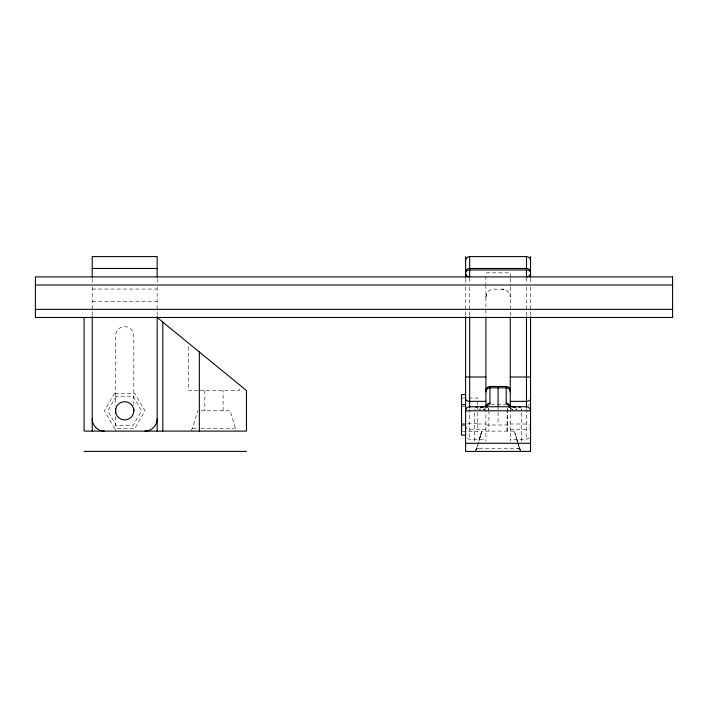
<?xml version="1.0" encoding="UTF-8"?>
<svg xmlns="http://www.w3.org/2000/svg" width="708" height="708" viewBox="0 0 708 708"><rect width="100%" height="100%" fill="white"/><g stroke="black" fill="none" stroke-linecap="round" stroke-linejoin="round"><path stroke-width="0.53" stroke-dasharray="3.54 2.66" d="M223.108 410.817L223.108 390.524M507.07 431.11L507.211 410.817L507.211 431.11M485.9 297.183L486.476 294.192L485.9 297.183A8.115 8.115 0 0 1 494.025 289.059L505.123 289.634L502.14 289.059A8.115 8.115 0 0 1 510.256 297.183M507.282 410.082L507.875 408.596A4.062 4.062 0 0 0 507.37 409.702L507.875 408.596M520.088 449.651L519.451 448.509L521.035 450.607L519.53 448.509L476.475 448.845L478.343 442.712M191.063 430.314L192.523 428.225L197.744 410.817L198.302 410.817M475.758 451.403L481.847 431.11L514.318 431.11L517.46 441.553L516.052 436.916M476.077 449.651L476.626 448.518L475.156 450.607M476.041 449.651L476.626 448.518M529.363 404.56L527.982 405.463M529.363 438.04L526.486 439.234L510.256 439.234M519.265 448.509L517.592 448.518M477.767 448.518L477.997 448.509M477.36 448.518L476.723 448.509L477.245 448.518M92.217 289.059L157.158 289.059M92.217 301.236L157.158 301.236M198.001 390.524L188.638 390.524L188.638 346.531M200.107 390.524L239.322 390.524L239.322 386.639M462.572 398.011L477.785 398.011L477.785 405.303M490.98 404.728L505.689 404.728M462.572 406.445L464.598 406.445M201.099 410.817L230.197 410.817L235.437 428.225L236.897 430.314M462.572 423.313L464.598 423.313M467.643 423.313L477.785 423.313M477.785 424.012L485.9 424.012M510.256 424.012L526.486 424.004L529.363 425.198M485.9 425.021L510.256 425.021M192.523 428.225L198.16 428.225M201.196 428.225L235.437 428.225M485.9 429.49L469.67 429.49A4.062 2.434 0 0 1 467.448 429.092M510.256 429.49L526.486 429.49A4.062 2.434 0 0 0 528.354 429.216M462.572 431.747L477.785 431.747L477.785 406.675M467.448 438.571L469.67 439.234L485.9 439.234M478.9 448.518L478.263 448.509M517.787 442.615L520.115 449.651L517.805 442.712M520.106 449.651L518.92 446.341M488.662 409.33L488.29 408.596L488.794 409.702A4.062 4.062 0 0 0 488.493 408.959L488.883 410.082M519.575 448.518L519.752 448.996M516.928 439.81L517.513 441.748M514.318 431.11L520.407 451.403M488.945 410.817L488.945 431.11M530.549 278.66L530.549 284.094M530.549 286.917L530.549 316.37M526.486 277.793L526.486 284.271M526.486 287.191L526.486 315.671M526.486 408.897L526.486 439.217M521.53 412.853L521.53 441.261M510.256 277.235L510.256 272.828L485.9 272.828L485.9 275.031M510.256 278.341L510.256 286.05M510.256 287.156L510.256 315.803M510.256 408.374L510.256 441.19M498.078 407.976L498.078 409.941M498.078 412.304L498.078 424.012M485.9 276.138L485.9 283.846M485.9 284.952L485.9 315.803M485.9 408.481L485.9 441.261M474.634 412.853L474.634 441.261M469.67 277.793L469.67 284.271M469.67 287.191L469.67 315.671M469.67 408.923L469.67 439.217M465.607 278.66L465.607 284.094M465.607 286.917L465.607 316.37M204.842 390.524L204.851 410.817M157.158 278.704L157.158 284.271M157.158 286.864L157.158 315.759M133.821 405.303L133.821 335.734A9.133 9.133 0 0 0 124.688 326.6A9.133 9.133 0 0 0 115.554 335.734L115.554 405.649M115.554 416.516L115.554 431.278M92.217 278.704L92.217 284.271M92.217 286.864L92.217 315.618M513.132 409.844A41.179 5.903 0 0 1 510.645 408.481M485.051 408.587A41.427 6.815 0 0 1 483.06 409.693M513.096 409.693A41.427 6.815 0 0 1 510.645 408.127M516.504 408.959A4.062 3.398 -90 0 1 516.751 409.702M474.741 409.702A4.062 2.929 -90 0 1 474.962 408.959M479.431 409.702A4.062 3.398 90 0 1 479.679 408.959M485.042 408.879A41.179 5.903 0 0 1 483.033 409.844M479.989 409.596A4.062 3.434 77.9 0 1 480.21 408.826M515.946 408.826A4.062 3.434 -77.9 0 1 516.176 409.596M515.893 408.799A4.062 3.434 -76 0 1 516.123 409.578M480.042 409.578A4.062 3.434 76 0 1 480.263 408.799M480.095 436.916L479.236 439.81L481.847 431.11L478.635 441.748L480.095 436.916M114.546 393.25L104.395 410.817L114.546 428.393L134.839 428.393L144.981 410.817L134.839 393.25L114.546 393.25M116.254 396.206L107.82 410.817L116.254 425.428L133.122 425.428L141.565 410.817L133.122 396.206L116.254 396.206M521.415 409.702A4.062 2.929 -90 0 0 521.203 408.959A4.062 2.929 90 0 1 521.415 409.702"/><path stroke-width="1.06" d="M480.812 407.427A4.062 3.398 90 0 1 482.67 406.764L483.44 406.719A45.383 6.797 0 0 0 489.945 403.197L489.963 386.488L506.193 386.471A4.062 4.062 0 0 1 510.256 390.524M465.607 260.65A4.062 4.062 0 0 1 469.67 256.597L526.486 256.597A4.062 4.062 0 0 1 530.549 260.65M92.217 268.482L157.158 268.482M35.4 285.005L672.6 285.005M35.4 309.352L672.6 309.352M465.625 377.001L485.9 377.001M510.256 377.001L530.531 377.001M465.607 394.586L461.554 394.586L461.554 435.172L465.607 435.172M485.9 401.348L469.67 401.348A4.062 2.434 0 0 1 465.607 398.914M510.256 401.348L526.486 401.348A4.062 2.434 0 0 0 530.549 398.914M461.554 404.728L465.607 404.728M461.554 425.021L465.607 425.021M465.607 443.288L530.549 443.288M84.102 451.403L246.446 451.403M506.193 386.488L506.193 403.197A45.383 6.797 0 0 0 512.725 406.719L513.495 406.764A4.062 3.398 -90 0 1 515.344 407.427M512.725 406.719L512.769 406.719A4.062 3.434 -76 0 1 514.999 407.489M157.158 317.476L246.446 390.524L246.446 431.11L84.102 431.11L84.102 317.476M530.549 256.597L530.549 277.412M530.549 316.626L530.549 451.403L465.607 451.403L465.607 316.626M526.486 256.597L526.486 276.89A4.062 4.062 0 0 0 530.549 272.828A4.062 2.867 0 0 0 526.486 269.96L469.67 269.96A4.062 2.867 0 0 0 465.607 272.828A4.062 4.062 0 0 0 469.67 276.89L469.67 256.597M526.486 316.768L526.486 407.843M510.256 316.865L510.256 406.25M498.078 386.471L498.078 406.764M485.9 316.865L485.9 406.365M469.67 316.768L469.67 407.843M465.607 256.597L465.607 277.412M199.355 352L199.355 431.11M162.805 322.087L162.805 431.11M157.158 277.2L157.158 256.597L92.217 256.597L92.217 277.2M157.158 316.626L157.158 431.11M133.821 408.613L133.821 410.817A9.133 9.133 0 0 1 120.121 418.729A9.133 9.133 0 0 1 120.121 402.914A9.133 9.133 0 0 1 133.821 410.817M115.554 408.613L115.554 413.242M92.217 316.626L92.217 431.11M485.9 390.524A4.062 4.062 0 0 1 489.963 386.471M485.9 391.851A4.062 4.009 0 0 1 489.963 387.842L506.193 387.842A4.062 4.009 0 0 1 510.256 391.851M481.157 407.489A4.062 3.434 76 0 1 483.44 406.719M486.06 406.1A4.062 4.009 0 0 1 489.963 403.197M506.193 403.197A4.062 4.009 0 0 1 510.096 406.1M486.361 389.683A4.062 4.027 0 0 1 486.812 388.993M509.344 388.993A4.062 4.027 0 0 1 509.804 389.683M518.601 406.764A4.062 2.929 -90 0 1 520.203 407.427M475.962 407.427A4.062 2.929 -90 0 1 477.564 406.764M484.892 406.764A4.062 4.062 0 0 1 487.113 407.427M509.052 407.427A4.062 4.062 0 0 1 511.273 406.764M157.158 418.941A12.178 12.178 0 0 1 144.981 431.11M104.395 431.11A12.178 12.178 0 0 1 92.217 418.941M465.607 271.35A4.062 2.867 0 0 1 469.67 268.482L526.486 268.482A4.062 2.867 0 0 1 530.549 271.35M530.549 427.057A4.062 2.434 0 0 1 529.885 428.384M466.271 428.384A4.062 2.434 0 0 1 465.607 427.057M672.6 276.89L35.4 276.89L35.4 317.476L672.6 317.476L672.6 276.89M526.486 406.764L469.67 406.764A4.062 4.062 0 0 0 465.607 410.817L530.549 410.817A4.062 4.062 0 0 0 526.486 406.764"/></g></svg>
